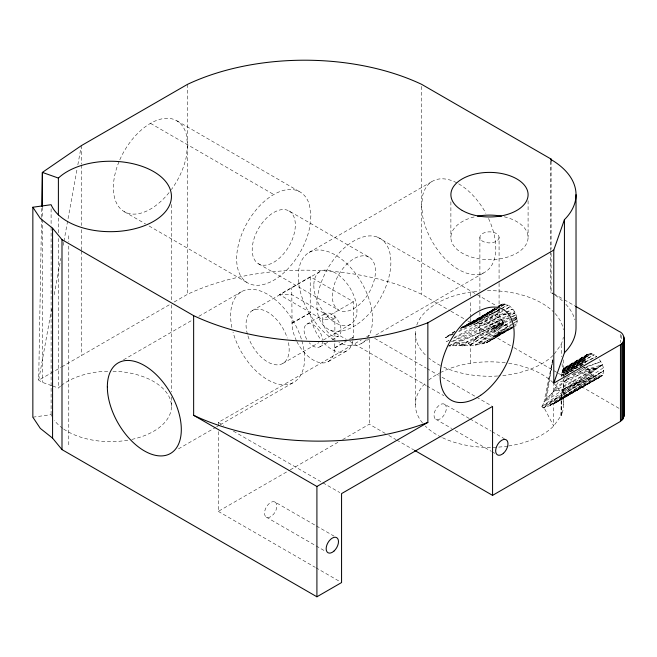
<?xml version="1.0" encoding="UTF-8"?>
<svg xmlns="http://www.w3.org/2000/svg" width="657" height="657" viewBox="0 0 657 657"><rect width="100%" height="100%" fill="white"/><g stroke="black" fill="none" stroke-linecap="round" stroke-linejoin="round"><path stroke-width="0.49" stroke-dasharray="3.29 2.46" d="M296.463 340.745A30.033 17.337 60 0 1 292.069 323.285L291.733 287.503M296.898 341.624A30.033 17.337 60 0 0 320.46 362.763A30.033 17.337 60 0 0 334.536 347.799L334.881 342.913M334.881 341.895L334.881 312.412M353.367 301.735L322.554 319.532A13.074 7.547 60 0 1 336.417 318.292A13.074 7.547 60 0 1 336.417 336.778A13.074 7.547 60 0 1 322.554 319.532L279.406 294.623L310.227 276.827L353.367 301.735L353.367 337.32L349.844 339.357M470.24 318.399L470.223 324.468L460.91 328.147L495.904 307.977L465.345 326.389L494.573 308.535M470.24 317.388L470.281 300.208M470.289 296.167L470.297 292.119M508.674 445.972A74.126 42.795 0 0 0 553.687 426.032L561.086 415.709L561.16 397.584L563.616 384.115L563.164 379.524L586.274 366.195C594.519 386.07 611.979 375.985 598.897 358.903M554.409 383.975A74.126 42.795 0 0 1 561.086 415.709L561.374 396.475M41.555 218.477L38.673 380.231L42.368 382.358L51.796 385.692M41.572 217.451L41.736 208.236M561.086 415.709L561.719 395.112L594.273 376.157L562.113 393.239M561.16 376.962L561.776 373.562L596.671 356.554L591.883 353.786L588.155 354.033L563.616 368.199L562.95 370.482L562.95 376.009L564.675 375.016M498.959 308.601C498.162 316.756 503.96 326.734 512.608 327.58L489.49 341.312C476.875 347.266 462.265 344.728 449.076 346.083M513.306 326.989L515.991 325.626C520.976 316.025 508.502 297.605 498.014 306.441M585.346 363.091C584.787 359.995 584.87 356.11 587.744 354.156L588.155 354.033L563.164 368.856L561.776 373.562L581.765 365.67M546.542 399.086L552.709 360.89M603.208 367.879L542.953 408.26L541.877 406.387L545.417 400.4L552.783 359.806M51.673 308.749L38.673 380.231L60.896 367.403M54.235 294.648L60.83 258.406M63.212 245.316L63.762 242.302M63.943 241.291L77.124 168.8M77.855 164.776L80.967 147.661M489.49 341.312C506.465 329.157 481.154 319.721 470.223 324.468L495.255 308.716M552.652 359.88L543.996 402.035L602.28 364.766L573.627 373.266M462.167 346.009L465.509 343.693L458.898 345.943L459.785 343.389L455.63 345.878M555.042 388.123L551.19 397.436L548.39 396.943L553.687 391.449L567.549 379.196L555.042 388.123L557.596 382.949L594.511 369.037L588.746 369.965L596.293 368.051L588.023 368.996L589.477 370.934L571.902 374.679M499.649 306.449L501.455 304.339L497.981 306.507M513.232 320.517L513.988 318.998L516.624 317.068L510.974 319.245M515.778 319.721L516.919 318.054L513.988 318.998M470.297 363.296L470.223 345.089L478.37 335.76L503.369 322.242L448.337 346.108M554.253 354.066L561.086 344.539A74.126 42.795 0 0 0 563.336 337.181M550.238 405.476L554.951 402.084L553.687 403.661L550.238 405.476L543.996 407.562L542.411 407.324L558.425 396.968L541.877 406.387L602.28 364.766L553.687 391.449L545.417 400.4M574.694 366.516L571.943 368.955L585.034 360.143M516.919 318.054L512.854 321.273L494.516 330.98M453.65 333.937L445.306 337.731L454.825 331.325M555.042 403.217L602.28 375.443L553.687 403.661L553.687 426.032L543.996 407.562L602.28 364.766M494.499 308.683L467.562 325.511L474.576 321.716L469.229 324.854M511.343 325.026L494.516 336.507L512.608 327.58L486.131 342.855L507.984 326.34L483.306 343.611M512.345 320.205L505.767 325.026L492.881 328.286L516.624 317.068M573.775 385.552L578.086 382.415L582.398 381.109M505.594 324.591L475.537 345.065L487.51 340.671L480.489 344.375M512.181 324.451L517.231 321.002L475.537 345.065L504.477 323.416L470.223 345.089L467.143 341.55L452.427 345.229L503.369 322.242M470.223 345.089L503.927 322.833L458.898 345.943M580.394 366.351L583.695 364.175M555.814 402.626L602.28 375.443L553.687 403.661L603.52 370.819L570.892 389.535L549.088 405.854L603.52 370.819M486.131 342.855L510.382 327.358M563.057 369.669L585.346 357.564L562.918 371.706L585.272 358.229L562.877 372.93L585.116 359.478L562.918 374.465L585.116 360.898L562.95 376.009L585.247 362.097M495.214 308.618L467.562 325.511L494.943 308.995M499.156 306.367L503.369 303.748M587.744 369.259L563.616 384.115L563.616 404.63M553.687 403.661L603.208 373.398M563.394 381.824L586.923 367.542M587.744 354.156L563.164 368.856L563.616 368.199L563.616 359.009M496.298 309.004L469.607 324.583M478.937 318.965L496.273 308.921M562.096 363.781L562.466 370.868L591.883 353.786L562.86 369.735L590.684 353.671L563.172 368.848L589.658 353.565M61.783 366.885L170.672 304.019M174.204 301.982L187.475 294.32A184.806 106.697 0 0 1 421.687 294.32L450.086 310.728M309.16 252.419L432.429 181.25M123.5 359.822L193.56 319.376M198.882 316.304L241.448 291.724M252.345 310.597L320.148 271.456M291.733 323.088L310.564 312.609A30.033 17.337 60 0 0 321.183 339.973M292.069 323.285L310.564 312.609M306.77 324.221L325.256 313.545M282.855 363.444L318.957 342.601M323.359 340.055L350.649 324.295M319.844 346.863L327.769 342.289M332.171 339.751L338.33 336.187M334.536 347.799L345.106 341.706M349.508 339.16L353.367 337.32M334.881 347.996L346.321 341.385M218.296 425.49L218.296 422.426L361.301 339.858M366.631 336.778L369.3 335.242L369.3 338.306M328.319 361.547L346.814 350.871M178.458 448.871L215.71 427.37M216.596 426.853L219.257 425.317M220.144 424.808L293.753 382.308M361.646 343.332L368.741 339.234M375.829 335.136L484.915 272.162M498.047 306.745L500.191 305.505M497.661 308.544L472.087 323.285L499.016 309.562M501.192 306.507L505.594 303.969M500.092 309.546L475.537 323.712L503.048 310.309M500.971 309.036L507.992 304.988L502.605 307.731M502.613 311.213L481.023 323.671L505.176 312.518M506.062 309.225L510.382 306.729L503.96 309.858M505.603 313.134L486.131 324.361L515.031 312.937L508.066 314.128M506.481 312.625L512.608 309.086L506.104 312.091M554.311 294.673A86.535 49.965 0 0 0 550.681 292.439L552.882 293.203M476.21 338.831L463.883 345.837L467.143 341.55L476.21 338.831L475.315 337.304L477.237 337.402L475.758 338.068L476.604 338.322L503.927 322.833M512.706 327.851L494.516 336.507L512.608 326.069M513.47 325.568L516.919 323.581M492.881 338.963L512.608 327.58M218.296 431.624L218.296 511.384L289.351 470.363M290.246 469.845L339.094 441.644M342.65 439.59L369.3 424.2L385.265 433.423M562.95 370.482L585.346 357.564M565.537 374.523L583.63 364.085M563.172 387.334L589.658 372.059M596.671 377.175L561.16 397.584L557.432 401.394L600.81 376.806L559.296 399.489L598.897 377.397M460.91 328.147L495.247 308.913M461.912 327.301L495.156 308.93M445.306 337.731L453.067 333.748L452.427 332.959L455.112 331.506M460.491 328.59L497.267 308.716L461.961 327.416M448.969 340.367L446.284 341.821L449.059 340.507M454.332 337.468L499.057 313.266L457.354 332.253M498.696 306.4L499.985 305.702M513.585 320.887L517.026 319.064M451.343 341.812L499.985 316.378L453.691 338.314M591.883 374.416L562.835 389.355L593.337 375.476L562.499 391.367M562.671 390.357L578.086 382.415M459.333 330.537L498.745 310.326L460.598 328.96M494.516 336.507L512.411 327.441M562.466 370.868L594.281 354.805L562.121 372.215L596.671 356.554M448.32 346.05L501.455 319.433L451.466 342.067M452.427 332.959L454.242 332.072M515.031 312.937L489.49 325.412L515.991 314.949L491.181 326.849L510.029 319.606M573.635 369.948L561.464 375.262L570.104 372.289M470.379 324.18L471.159 323.876M447.852 335.784L453.067 333.748M579.096 370.063L600.818 361.711L583.539 367.657M506.876 313.898L502.096 315.155L507.073 314.301M507.836 313.644L514.53 311.886M564.65 388.829L553.687 391.449L553.687 384.337M476.604 338.322L475.988 338.445L476.366 338.667M32.85 417.187L51.106 414.649A61.019 35.223 0 0 0 51.854 416.267M279.406 294.623L291.733 294.623L334.881 319.532L322.554 319.532M52.732 386.02L58.391 388.024A61.019 35.223 0 0 1 60.575 386.102M553.761 293.712L563.451 299.296M564.33 299.806L574.891 305.907M176.741 120.757L300.011 191.926M377.43 237.12L497.152 306.236M150.494 123.36L273.764 194.529M289.014 210.963A30.509 17.616 -60 0 1 279.348 258.217A30.509 17.616 -60 0 1 252.929 242.967A30.509 17.616 -60 0 1 289.014 210.963L369.144 257.224A30.509 17.616 -60 0 1 359.469 304.478A30.509 17.616 -60 0 1 333.05 289.228A30.509 17.616 -60 0 1 369.144 257.224M258.513 263.802L338.634 310.063M374.621 338.314L426.056 368.01M426.943 368.52L438.474 375.18M442.021 377.225L475.717 396.68M476.604 397.198L491.682 405.895M330.356 330.167L346.313 339.382M349.861 341.435L426.13 385.462M427.017 385.979L443.869 395.703M124.247 211.669L145.534 223.955M149.082 226L247.517 282.839M444.534 404.203A8.713 5.034 -60 0 1 441.775 417.704A8.713 5.034 -60 0 1 434.228 413.343A8.713 5.034 -60 0 1 444.534 404.203L469.188 418.435M470.075 418.944L491.206 431.14M492.085 431.649L504.412 438.769M435.821 419.297L451.671 428.446M455.194 430.483L491.288 451.326M492.175 451.835L494.811 453.355M388.813 435.468L395.9 439.566M396.787 440.075L413.639 449.807M218.296 422.426L223.61 425.498M233.366 431.123L322.053 482.328M322.94 482.838L339.792 492.569M275.037 502.055A8.713 5.034 -60 0 1 272.277 515.556A8.713 5.034 -60 0 1 264.73 511.203A8.713 5.034 -60 0 1 275.037 502.055L315.541 525.444M316.428 525.953L334.035 536.12M266.323 517.158L325.314 551.215M218.296 511.384L314.958 567.196M315.845 567.705L339.792 581.527M450.973 311.237L466.946 320.468M467.833 320.977L513.084 347.134M513.971 347.643L557.456 372.765M558.343 373.283L565.439 377.381M566.326 377.898L620.454 409.171M468.482 343.184L469.788 345.253M561.086 344.539L561.727 356.694M621.752 335.448L621.752 340.572M620.454 334.356L620.454 342.552M551.124 161.146L551.124 249.184M551.124 253.282L551.124 292.184M550.681 161.4L550.681 250.465M550.681 251.491L550.681 292.439M528.088 200.779L528.088 237.382M499.074 237.382A9.592 5.535 0 0 1 484.694 242.178A9.592 5.535 0 0 1 484.694 232.586A9.592 5.535 0 0 1 499.074 237.382L499.074 282.354M499.074 283.381L499.074 307.911M499.074 308.93L499.074 333.46A9.592 5.535 0 0 1 484.694 338.256A9.592 5.535 0 0 1 484.694 328.664A9.592 5.535 0 0 1 499.074 333.46M479.897 237.382L479.897 290.534M479.897 294.623L479.897 310.975M479.897 311.993L479.897 333.46M450.883 201.798L450.883 237.382M421.687 86.412L421.687 204.187M421.687 206.52L421.687 294.32M415.355 333.46L415.355 404.63M369.3 339.332L369.3 424.2M310.227 276.827L310.227 312.412M187.475 84.367L187.475 143.694M187.475 146.026L187.475 294.32M171.428 204.532L171.428 300.799M171.428 304.897L171.428 391.95M171.428 397.074L171.428 407.315M81.337 145.649L81.337 164.086M81.337 165.104L81.337 225.532M81.337 229.63L81.337 250.112M81.337 251.138L81.337 355.601M68.771 235.756L68.771 241.899M68.771 245.997L68.771 445.709M58.391 218.009L58.391 233.375M58.391 238.491L58.391 388.024M51.106 208.795L51.106 226.205M51.106 227.232L51.106 414.649M42.368 207.226L42.368 218.494M42.368 219.52L42.368 382.358M288.439 342.601A30.509 17.616 60 0 1 274.536 364.61A30.509 17.616 60 0 1 247.673 335.045M247.41 334.134A30.509 17.616 60 0 1 259.343 309.242A30.509 17.616 60 0 1 287.249 338.076M488.537 218.502A52.486 30.304 60 0 1 474.773 274.618A52.486 30.304 60 0 1 422.821 217.106L421.556 205.28L422.821 194.915A52.486 30.304 60 0 1 457.789 183.36M458.668 183.853A52.486 30.304 60 0 1 485.868 213.254M119.82 159.791A52.486 30.304 -60 0 1 156.703 120.379A52.486 30.304 -60 0 1 186.342 134.422L187.606 144.786L186.342 156.604A52.486 30.304 -60 0 1 171.395 189.561M169.054 192.616A52.486 30.304 -60 0 1 123.532 211.226A52.486 30.304 -60 0 1 119.434 160.678M301.908 340.884A52.297 30.197 60 0 1 281.056 384.567A52.297 30.197 60 0 1 233.021 332.187M231.88 327.449A52.297 30.197 60 0 1 255.54 289.688A52.297 30.197 60 0 1 301.62 339.924M366.261 339.497A52.486 30.304 60 0 1 338.922 342.568M333.789 339.759A52.486 30.304 60 0 1 299.05 268.228A52.486 30.304 60 0 1 348.596 265.436A52.486 30.304 60 0 1 367.542 337.862M112.988 371.213A61.019 35.223 0 0 1 170.689 400.86A61.019 35.223 0 0 1 131.827 439.402M127.778 440.182A61.019 35.223 0 0 1 63.548 428.955M62.711 428.364A61.019 35.223 0 0 1 54.301 420.225M61.356 385.478A61.019 35.223 0 0 1 109.021 371.197M555.19 295.256A86.535 49.965 0 0 1 564.429 302.787M565.882 304.298A86.535 49.965 0 0 1 574.9 319.745M504.256 216.794A38.599 22.289 0 0 1 520.114 250.949A38.599 22.289 0 0 1 458.865 250.949A38.599 22.289 0 0 1 474.715 216.794M507.697 446.119A74.126 42.795 0 0 1 442.12 437.554M441.241 437.127A74.126 42.795 0 0 1 425.293 426.032M422.525 422.985A74.126 42.795 0 0 1 425.293 383.236M428.758 380.091A74.126 42.795 0 0 1 439.533 373.012M440.379 372.568A74.126 42.795 0 0 1 505.718 362.869M508.674 363.296A74.126 42.795 0 0 1 553.03 382.596M322.546 340.884A13.074 7.547 60 0 1 309.217 342.757M306.77 339.316A13.074 7.547 60 0 1 309.398 323.614A13.074 7.547 60 0 1 322.513 339.932M352.71 341.205A30.033 17.337 60 0 1 321.782 340.704M353.031 337.131A30.033 17.337 60 0 1 352.85 340.219M553.03 355.494A74.126 42.795 0 0 1 498.655 375.927M497.636 376.001A74.126 42.795 0 0 1 441.241 365.957M440.379 365.522A74.126 42.795 0 0 1 428.758 357.999M425.293 354.862A74.126 42.795 0 0 1 415.799 328.804M416.784 325.1A74.126 42.795 0 0 1 479.298 291.067M487.461 290.681A74.126 42.795 0 0 1 553.687 312.067M555.116 313.561A74.126 42.795 0 0 1 563.336 329.74M310.876 215.956L309.611 227.774A52.486 30.304 -60 0 1 252.477 284.777A52.486 30.304 -60 0 1 252.477 214.568A52.486 30.304 -60 0 1 309.611 205.592L310.876 215.956M502.991 303.863L498.696 306.564L502.991 303.863M504.937 303.904L500.618 306.458L504.937 303.904M313.824 285.425A30.509 17.616 60 0 0 346.182 325.675A30.509 17.616 60 0 0 346.182 282.535A30.509 17.616 60 0 0 313.824 285.425M357.416 324.115A52.297 30.197 -60 0 0 384.008 241.472A52.297 30.197 -60 0 0 320.246 285.335A52.297 30.197 -60 0 0 357.416 324.115"/><path stroke-width="0.99" d="M41.769 206.191L42.368 172.405L81.337 145.649L187.475 84.367A184.806 106.697 0 0 1 421.687 84.367L551.124 159.093L551.124 161.146M575.778 306.417L618.919 331.325C625.563 333.772 625.563 343.118 618.919 345.557L553.777 383.171L553.777 250.079L564.429 219.66A86.535 49.965 0 0 0 550.681 159.347L551.124 159.093M414.526 450.316L492.569 495.37L620.454 421.441L622.787 419.174L624.15 415.306L624.15 338.445M553.777 383.171L564.429 352.752A86.535 49.965 0 0 0 576.025 327.769L576.025 194.677M42.368 206.208L42.368 172.405L58.391 178.072A61.019 35.223 0 0 1 154.666 172.2A61.019 35.223 0 0 1 139.571 227.404A61.019 35.223 0 0 1 51.106 204.705L32.85 207.234L40.323 218.461L52.576 228.193L61.996 239.665L193.643 315.664A198.455 114.581 0 0 0 427.855 322.784L553.777 250.079M193.643 315.664L193.643 415.306L316.912 486.476L427.855 422.426L427.855 322.784M32.85 207.234L32.85 417.187L40.323 428.413L52.576 438.145L61.996 449.618L316.912 596.786L341.566 582.554L341.566 493.596L492.569 406.412L492.569 495.37M623.994 413.984L624.15 415.306M623.994 337.123L623.994 416.628M623.542 341.057L623.542 417.926M622.787 342.305L622.787 419.174M621.752 343.488L621.752 420.357M620.454 344.58L620.454 421.441M564.429 219.66L564.429 352.752M316.912 486.476L316.912 596.786M61.996 239.665L61.996 449.618M58.391 178.072L58.391 214.938M52.576 228.193L52.576 438.145M427.855 422.426A198.455 114.581 0 0 1 193.643 415.306M477.565 216.186A38.599 22.289 0 0 1 501.406 216.186M107.346 386.842A52.297 30.197 60 0 0 162.821 455.843A52.297 30.197 60 0 0 162.821 381.881A52.297 30.197 60 0 0 107.346 386.842M480.686 395.284A52.297 30.197 -60 0 0 507.278 312.642A52.297 30.197 -60 0 0 443.516 356.505A52.297 30.197 -60 0 0 480.686 395.284M503.41 453.289A8.713 5.034 -60 0 0 506.169 439.788A8.713 5.034 -60 0 0 495.863 448.928A8.713 5.034 -60 0 0 503.41 453.289M333.912 551.141A8.713 5.034 -60 0 0 336.68 537.64A8.713 5.034 -60 0 0 326.365 546.788A8.713 5.034 -60 0 0 333.912 551.141M462.191 210.437A38.599 22.289 0 0 0 526.774 200.451A38.599 22.289 0 0 0 479.495 173.152A38.599 22.289 0 0 0 462.191 210.437"/></g></svg>
